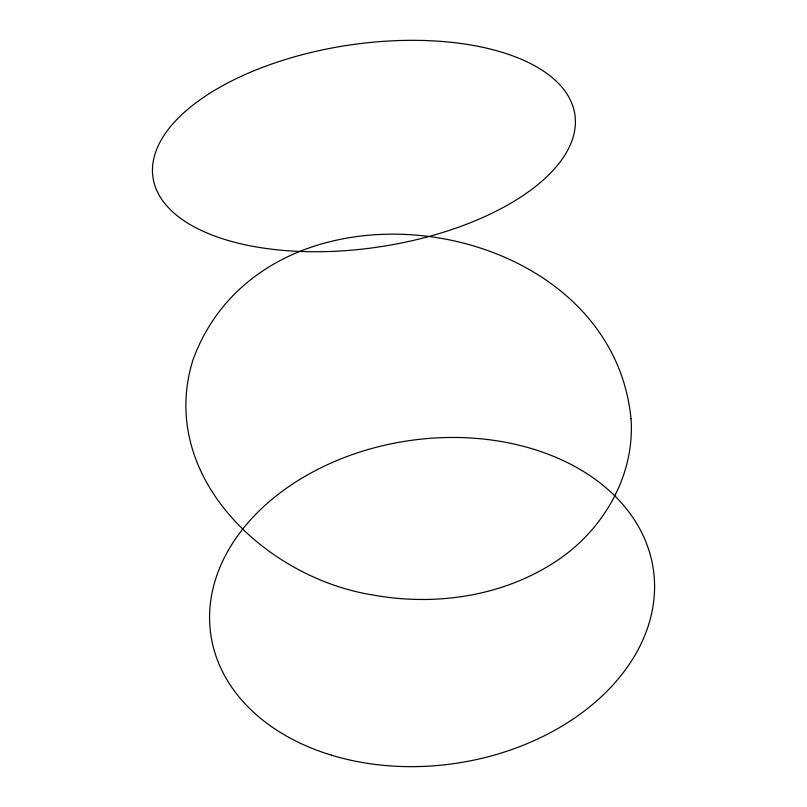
<?xml version="1.0" encoding="UTF-8"?>
<svg xmlns="http://www.w3.org/2000/svg" width="807" height="807" viewBox="0 0 807 807"><rect width="100%" height="100%" fill="white"/><g stroke="black" fill="none" stroke-linecap="round" stroke-linejoin="round"><path stroke-width="1.21" d="M631.013 418.732C635.139 475.797 602.91 530.673 555.821 561.43C502.317 596.706 434.832 606.35 372.42 594.91C265.221 577.741 156.8 475.565 192.994 359.801C265.796 161.259 610.586 210.819 631.013 418.732M331.485 755.191A223.66 163.034 -8.5 0 0 654.255 577.751A223.66 163.034 -8.5 0 0 310.493 473.225A223.66 163.034 -8.5 0 0 331.485 755.191M260.328 247.608A213.28 102.015 -8.5 0 0 575.391 120.586A213.28 102.015 -8.5 0 0 256.051 69.916A213.28 102.015 -8.5 0 0 260.328 247.608"/></g></svg>
